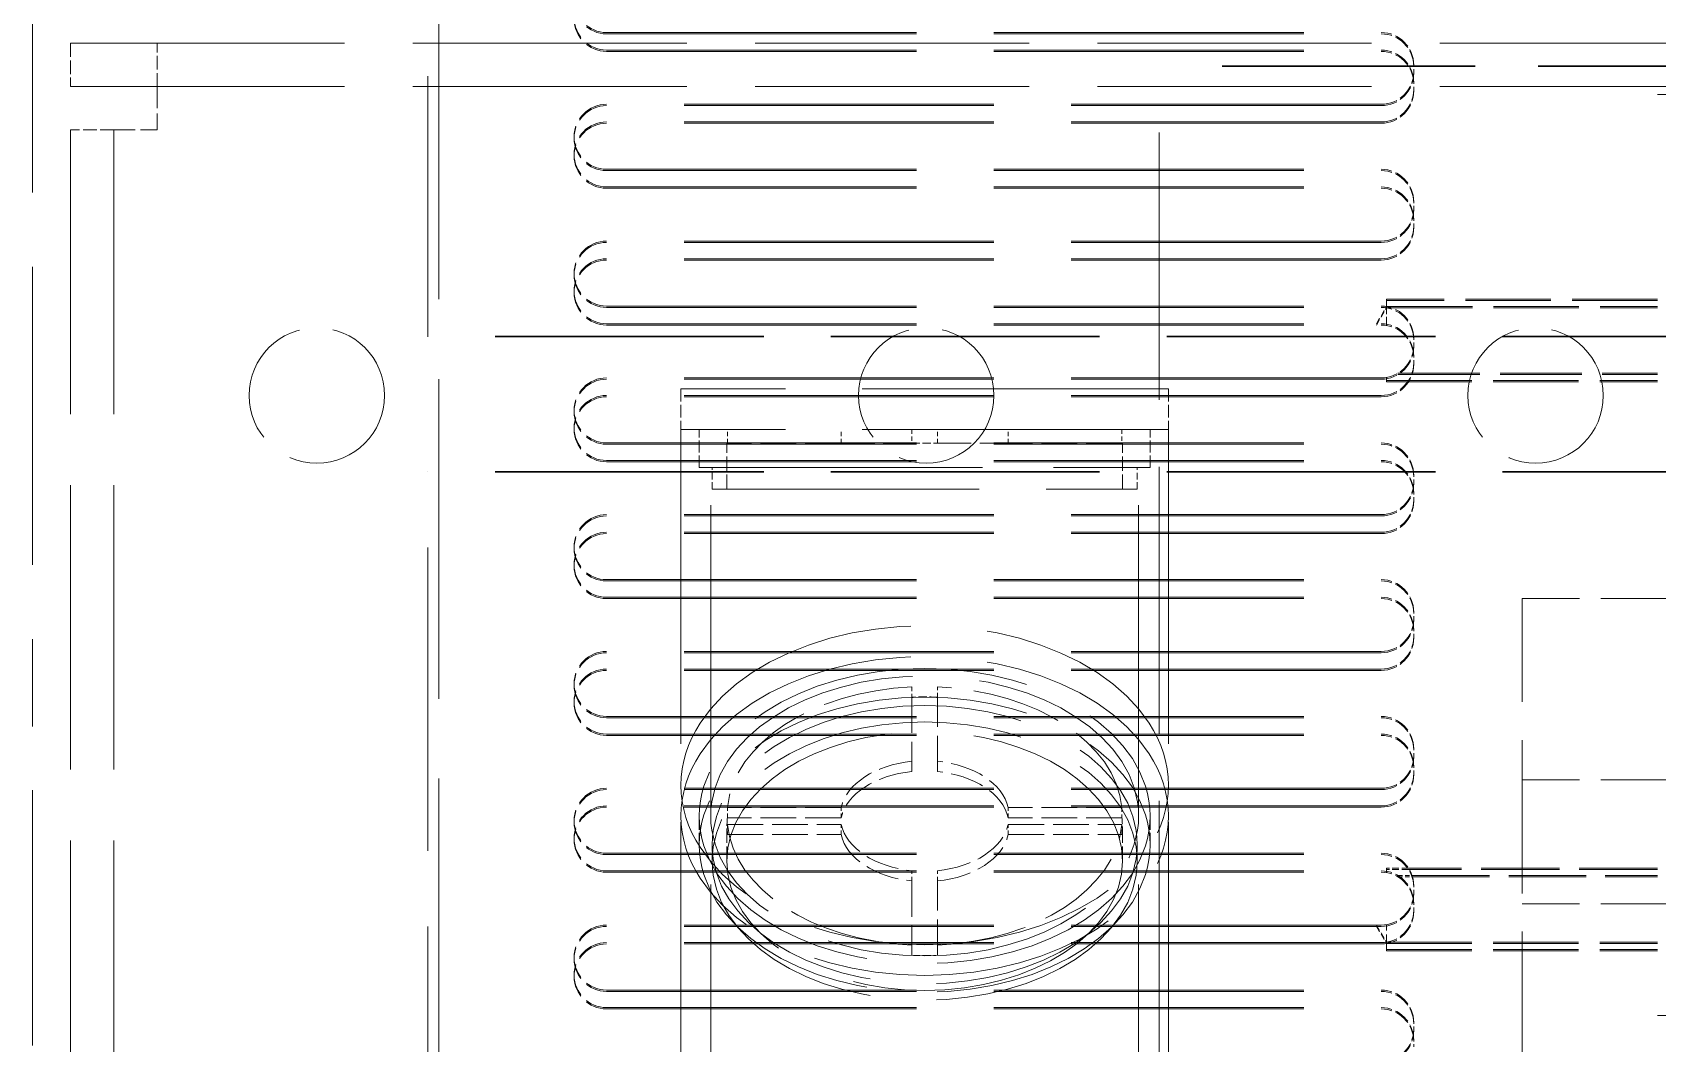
# Model space of a CAD drawing. Header units: millimetres. Extents: x 0 to 5945, y 0 to 4205.
# Drawn here: x 1811.3 to 1871.3, y 2455.5 to 2492.9 of the extents above; entities that cross this region are included whole.
import ezdxf

# ---------------------------------------------------------------- set-up
doc = ezdxf.new("R2010")
doc.units = ezdxf.units.MM
doc.header["$LTSCALE"] = 5
doc.linetypes.add('DASHED', pattern=[0.2067, 0.1654, -0.0413])
doc.layers.add('가려진 것(ISO)', color=2, linetype='DASHED', lineweight=18)

msp = doc.modelspace()

# ---------------------------------------------------------------- linework, layer by layer
at = {"layer": '가려진 것(ISO)', "ltscale": 13.304306}
msp.add_line((1811.276, 2690.457), (1811.276, 2470.457), dxfattribs=at)
at = {"layer": '가려진 것(ISO)', "ltscale": 11.610933}
msp.add_line((1825.876, 2481.645), (1825.876, 2517.645), dxfattribs=at)
at = {"layer": '가려진 것(ISO)', "ltscale": 14.271892}
msp.add_line((1826.276, 2453.507), (1826.276, 2512.507), dxfattribs=at)
at = {"layer": '가려진 것(ISO)', "ltscale": 12.230286}
for p, q in [((1812.676, 2492.457), (1875.876, 2492.457)), ((1812.676, 2490.857), (1875.876, 2490.857))]:
    msp.add_line(p, q, dxfattribs=at)
at = {"layer": '가려진 것(ISO)', "ltscale": 0.609403}
for p, q in [((1812.676, 2492.457), (1812.676, 2490.857)), ((1815.876, 2490.857), (1815.876, 2492.457)), ((1814.276, 2489.257), (1812.676, 2489.257))]:
    msp.add_line(p, q, dxfattribs=at)
at = {"layer": '가려진 것(ISO)', "ltscale": 13.836478}
for p, q in [((1832.476, 2492.856), (1861.076, 2492.856)), ((1832.476, 2492.807), (1861.076, 2492.807)), ((1832.476, 2492.206), (1861.076, 2492.206)), ((1832.476, 2492.157), (1861.076, 2492.157)), ((1861.076, 2490.206), (1832.476, 2490.206)), ((1861.076, 2490.157), (1832.476, 2490.157)), ((1861.076, 2489.556), (1832.476, 2489.556)), ((1861.076, 2489.507), (1832.476, 2489.507)), ((1832.476, 2487.806), (1861.076, 2487.806)), ((1832.476, 2487.757), (1861.076, 2487.757)), ((1832.476, 2487.156), (1861.076, 2487.156)), ((1832.476, 2487.107), (1861.076, 2487.107)), ((1861.076, 2485.156), (1832.476, 2485.156)), ((1861.076, 2485.107), (1832.476, 2485.107)), ((1861.076, 2484.506), (1832.476, 2484.506)), ((1861.076, 2484.457), (1832.476, 2484.457)), ((1832.476, 2482.756), (1861.076, 2482.756)), ((1832.476, 2482.707), (1861.076, 2482.707)), ((1832.476, 2482.106), (1861.076, 2482.106)), ((1832.476, 2482.057), (1861.076, 2482.057)), ((1861.076, 2480.106), (1832.476, 2480.106)), ((1861.076, 2480.057), (1832.476, 2480.057)), ((1861.076, 2479.456), (1832.476, 2479.456)), ((1861.076, 2479.407), (1832.476, 2479.407)), ((1832.476, 2477.706), (1861.076, 2477.706)), ((1832.476, 2477.657), (1861.076, 2477.657)), ((1832.476, 2477.056), (1861.076, 2477.056)), ((1832.476, 2477.007), (1861.076, 2477.007)), ((1861.076, 2475.056), (1832.476, 2475.056)), ((1861.076, 2475.007), (1832.476, 2475.007)), ((1861.076, 2474.406), (1832.476, 2474.406)), ((1861.076, 2474.357), (1832.476, 2474.357)), ((1832.476, 2472.656), (1861.076, 2472.656)), ((1832.476, 2472.607), (1861.076, 2472.607)), ((1832.476, 2472.006), (1861.076, 2472.006)), ((1832.476, 2471.957), (1861.076, 2471.957)), ((1861.076, 2470.006), (1832.476, 2470.006)), ((1861.076, 2469.957), (1832.476, 2469.957)), ((1861.076, 2469.356), (1832.476, 2469.356)), ((1861.076, 2469.307), (1832.476, 2469.307)), ((1832.476, 2467.606), (1861.076, 2467.606)), ((1832.476, 2467.557), (1861.076, 2467.557)), ((1832.476, 2466.956), (1861.076, 2466.956)), ((1832.476, 2466.907), (1861.076, 2466.907)), ((1861.076, 2464.956), (1832.476, 2464.956)), ((1861.076, 2464.907), (1832.476, 2464.907)), ((1861.076, 2464.306), (1832.476, 2464.306)), ((1861.076, 2464.257), (1832.476, 2464.257)), ((1832.476, 2462.556), (1861.076, 2462.556)), ((1832.476, 2462.507), (1861.076, 2462.507)), ((1832.476, 2461.906), (1861.076, 2461.906)), ((1832.476, 2461.857), (1861.076, 2461.857)), ((1861.076, 2459.906), (1832.476, 2459.906)), ((1861.076, 2459.857), (1832.476, 2459.857)), ((1861.076, 2459.256), (1832.476, 2459.256)), ((1861.076, 2459.207), (1832.476, 2459.207)), ((1832.476, 2457.506), (1861.076, 2457.506)), ((1832.476, 2457.457), (1861.076, 2457.457)), ((1832.476, 2456.856), (1861.076, 2456.856)), ((1832.476, 2456.807), (1861.076, 2456.807))]:
    msp.add_line(p, q, dxfattribs=at)
at = {"layer": '가려진 것(ISO)', "ltscale": 11.288502}
for p, q in [((1887.876, 2491.624), (1852.876, 2491.624)), ((1887.876, 2491.618), (1852.876, 2491.618)), ((1887.876, 2491.618), (1852.876, 2491.618)), ((1887.876, 2491.612), (1852.876, 2491.612)), ((1887.876, 2491.611), (1852.876, 2491.611)), ((1887.876, 2491.605), (1852.876, 2491.605)), ((1887.876, 2491.605), (1852.876, 2491.605)), ((1887.876, 2491.599), (1852.876, 2491.599))]:
    msp.add_line(p, q, dxfattribs=at)
at = {"layer": '가려진 것(ISO)', "ltscale": 11.933301}
msp.add_line((1852.876, 2454.625), (1852.876, 2491.624), dxfattribs=at)
at = {"layer": '가려진 것(ISO)', "ltscale": 0.095135}
for p, q in [((1862.276, 2491.406), (1862.276, 2491.656)), ((1862.276, 2490.756), (1862.276, 2491.006)), ((1862.276, 2486.356), (1862.276, 2486.606)), ((1862.276, 2485.706), (1862.276, 2485.956)), ((1862.276, 2481.306), (1862.276, 2481.556)), ((1862.276, 2480.656), (1862.276, 2480.906)), ((1862.276, 2476.256), (1862.276, 2476.506)), ((1862.276, 2475.606), (1862.276, 2475.856)), ((1862.276, 2471.206), (1862.276, 2471.456)), ((1862.276, 2470.556), (1862.276, 2470.806)), ((1862.276, 2466.156), (1862.276, 2466.406)), ((1862.276, 2465.506), (1862.276, 2465.756)), ((1862.276, 2461.106), (1862.276, 2461.356)), ((1862.276, 2460.456), (1862.276, 2460.706)), ((1862.276, 2456.056), (1862.276, 2456.306)), ((1862.276, 2455.406), (1862.276, 2455.656))]:
    msp.add_line(p, q, dxfattribs=at)
at = {"layer": '가려진 것(ISO)', "ltscale": 0.018678}
for p, q in [((1862.276, 2491.357), (1862.276, 2491.406)), ((1862.276, 2490.707), (1862.276, 2490.756)), ((1862.276, 2486.307), (1862.276, 2486.356)), ((1862.276, 2485.657), (1862.276, 2485.706)), ((1862.276, 2481.257), (1862.276, 2481.306)), ((1862.276, 2480.607), (1862.276, 2480.656)), ((1862.276, 2476.207), (1862.276, 2476.256)), ((1862.276, 2475.557), (1862.276, 2475.606)), ((1862.276, 2471.157), (1862.276, 2471.206)), ((1862.276, 2470.507), (1862.276, 2470.556)), ((1862.276, 2466.107), (1862.276, 2466.156)), ((1862.276, 2465.457), (1862.276, 2465.506)), ((1862.276, 2461.057), (1862.276, 2461.106)), ((1862.276, 2460.407), (1862.276, 2460.456)), ((1862.276, 2456.007), (1862.276, 2456.056))]:
    msp.add_line(p, q, dxfattribs=at)
at = {"layer": '가려진 것(ISO)', "ltscale": 0.957305}
for p in [(1815.876, 2490.857), (1814.276, 2489.257)]:
    msp.add_line(p, (1815.876, 2489.257), dxfattribs=at)
at = {"layer": '가려진 것(ISO)', "ltscale": 1.904597}
for p, q in [((1876.276, 2490.565), (1871.276, 2490.565)), ((1876.276, 2490.564), (1871.276, 2490.564)), ((1876.276, 2456.564), (1871.276, 2456.564)), ((1876.276, 2456.564), (1871.276, 2456.564))]:
    msp.add_line(p, q, dxfattribs=at)
at = {"layer": '가려진 것(ISO)', "ltscale": 12.689198}
for p, q in [((1812.676, 2489.257), (1812.676, 2397.457)), ((1814.276, 2489.257), (1814.276, 2397.457))]:
    msp.add_line(p, q, dxfattribs=at)
at = {"layer": '가려진 것(ISO)', "ltscale": 3.809293}
for p, q in [((1871.276, 2483.006), (1861.276, 2483.006)), ((1871.276, 2482.957), (1861.276, 2482.957)), ((1861.276, 2480.006), (1871.276, 2480.006)), ((1861.276, 2479.957), (1871.276, 2479.957)), ((1876.276, 2471.956), (1866.276, 2471.956)), ((1876.276, 2465.271), (1866.276, 2465.271)), ((1876.276, 2460.691), (1866.276, 2460.691)), ((1861.276, 2459.277), (1871.276, 2459.277)), ((1861.276, 2459.228), (1871.276, 2459.228)), ((1861.276, 2459.006), (1871.276, 2459.006)), ((1861.276, 2458.957), (1871.276, 2458.957))]:
    msp.add_line(p, q, dxfattribs=at)
at = {"layer": '가려진 것(ISO)', "ltscale": 0.345962}
msp.add_line((1861.276, 2482.74), (1861.276, 2483.006), dxfattribs=at)
at = {"layer": '가려진 것(ISO)', "ltscale": 0.27966}
for p, q in [((1860.898, 2482.106), (1861.276, 2482.736)), ((1860.898, 2482.057), (1861.276, 2482.687)), ((1860.898, 2459.906), (1861.276, 2459.277)), ((1860.898, 2459.857), (1861.276, 2459.228))]:
    msp.add_line(p, q, dxfattribs=at)
at = {"layer": '가려진 것(ISO)', "ltscale": 0.323218}
msp.add_line((1861.276, 2482.09), (1861.276, 2482.74), dxfattribs=at)
at = {"layer": '가려진 것(ISO)', "ltscale": 0.007847}
for p, q in [((1861.276, 2482.736), (1861.297, 2482.736)), ((1861.276, 2482.687), (1861.297, 2482.687))]:
    msp.add_line(p, q, dxfattribs=at)
at = {"layer": '가려진 것(ISO)', "ltscale": 3.801346}
for p, q in [((1861.297, 2482.736), (1871.276, 2482.736)), ((1861.297, 2482.687), (1871.276, 2482.687))]:
    msp.add_line(p, q, dxfattribs=at)
at = {"layer": '가려진 것(ISO)', "ltscale": 11.998065}
for p, q in [((1887.876, 2481.645), (1825.876, 2481.645)), ((1887.876, 2481.626), (1825.876, 2481.626)), ((1887.876, 2476.645), (1825.876, 2476.645)), ((1887.876, 2476.626), (1825.876, 2476.626))]:
    msp.add_line(p, q, dxfattribs=at)
at = {"layer": '가려진 것(ISO)', "ltscale": 11.997988}
msp.add_line((1825.876, 2481.626), (1825.876, 2481.645), dxfattribs=at)
at = {"layer": '가려진 것(ISO)', "ltscale": 0.020442}
msp.add_line((1861.276, 2482.04), (1861.276, 2482.09), dxfattribs=at)
at = {"layer": '가려진 것(ISO)', "ltscale": 0.226869}
for p, q in [((1861.276, 2480.006), (1861.276, 2480.123)), ((1861.276, 2461.89), (1861.276, 2462.006))]:
    msp.add_line(p, q, dxfattribs=at)
at = {"layer": '가려진 것(ISO)', "ltscale": 0.146796}
for p, q in [((1861.276, 2479.957), (1861.276, 2480.006)), ((1861.276, 2458.957), (1861.276, 2459.006))]:
    msp.add_line(p, q, dxfattribs=at)
at = {"layer": '가려진 것(ISO)', "ltscale": 3.650614}
for p, q in [((1861.693, 2480.277), (1871.276, 2480.277)), ((1861.693, 2480.228), (1871.276, 2480.228))]:
    msp.add_line(p, q, dxfattribs=at)
at = {"layer": '가려진 것(ISO)', "ltscale": 13.678923}
for p, q in [((1853.218, 2479.701), (1835.218, 2479.701)), ((1853.218, 2478.201), (1835.218, 2478.201)), ((1853.218, 2478.201), (1835.218, 2478.201))]:
    msp.add_line(p, q, dxfattribs=at)
at = {"layer": '가려진 것(ISO)', "ltscale": 0.571309}
for p, q in [((1835.218, 2479.701), (1835.218, 2478.201)), ((1853.218, 2479.701), (1853.218, 2478.201))]:
    msp.add_line(p, q, dxfattribs=at)
at = {"layer": '가려진 것(ISO)', "ltscale": 14.029995}
for p, q in [((1835.218, 2478.201), (1835.218, 2449.201)), ((1853.218, 2478.201), (1853.218, 2449.201))]:
    msp.add_line(p, q, dxfattribs=at)
at = {"layer": '가려진 것(ISO)', "ltscale": 0.533215}
for p, q in [((1835.893, 2476.801), (1835.893, 2478.201)), ((1852.543, 2476.801), (1852.543, 2478.201)), ((1835.893, 2462.872), (1835.893, 2463.931)), ((1852.543, 2462.872), (1852.543, 2463.931))]:
    msp.add_line(p, q, dxfattribs=at)
at = {"layer": '가려진 것(ISO)', "ltscale": 13.546203}
for p, q in [((1836.318, 2450.201), (1836.318, 2478.201)), ((1852.118, 2450.201), (1852.118, 2478.201))]:
    msp.add_line(p, q, dxfattribs=at)
at = {"layer": '가려진 것(ISO)', "ltscale": 0.19037}
for p, q in [((1836.933, 2477.701), (1836.933, 2478.201)), ((1841.129, 2477.701), (1841.129, 2478.201)), ((1843.743, 2478.201), (1843.743, 2477.701)), ((1844.693, 2477.701), (1844.693, 2478.201)), ((1847.306, 2477.701), (1847.306, 2478.201)), ((1851.502, 2478.201), (1851.502, 2477.701)), ((1843.743, 2468.696), (1843.743, 2468.318)), ((1844.693, 2468.318), (1844.693, 2468.696)), ((1836.933, 2463.864), (1836.933, 2464.242)), ((1841.129, 2463.864), (1841.129, 2464.242)), ((1847.306, 2463.864), (1847.306, 2464.242)), ((1851.502, 2464.242), (1851.502, 2463.864)), ((1836.933, 2463.621), (1836.933, 2463.242)), ((1841.129, 2463.242), (1841.129, 2463.621)), ((1847.306, 2463.242), (1847.306, 2463.621)), ((1851.502, 2463.242), (1851.502, 2463.621)), ((1843.743, 2461.533), (1843.743, 2461.911)), ((1844.693, 2461.533), (1844.693, 2461.911))]:
    msp.add_line(p, q, dxfattribs=at)
at = {"layer": '가려진 것(ISO)', "ltscale": 0.180974}
for p, q in [((1836.918, 2477.701), (1836.933, 2477.701)), ((1851.502, 2477.701), (1851.518, 2477.701))]:
    msp.add_line(p, q, dxfattribs=at)
at = {"layer": '가려진 것(ISO)', "ltscale": 0.647497}
for p, q in [((1836.918, 2476.001), (1836.918, 2477.701)), ((1851.518, 2476.001), (1851.518, 2477.701)), ((1836.918, 2462.267), (1836.918, 2463.553)), ((1851.518, 2462.267), (1851.518, 2463.553))]:
    msp.add_line(p, q, dxfattribs=at)
at = {"layer": '가려진 것(ISO)', "ltscale": 1.598261}
for p, q in [((1841.129, 2477.701), (1836.933, 2477.701)), ((1851.502, 2477.701), (1847.306, 2477.701)), ((1843.743, 2468.318), (1843.743, 2465.573)), ((1844.693, 2465.573), (1844.693, 2468.318)), ((1841.129, 2464.242), (1836.933, 2464.242)), ((1851.502, 2464.242), (1847.306, 2464.242)), ((1841.129, 2463.864), (1836.933, 2463.864)), ((1836.933, 2463.621), (1841.129, 2463.621)), ((1851.502, 2463.864), (1847.306, 2463.864)), ((1847.306, 2463.621), (1851.502, 2463.621)), ((1836.933, 2463.242), (1841.129, 2463.242)), ((1847.306, 2463.242), (1851.502, 2463.242)), ((1843.743, 2461.533), (1843.743, 2458.788)), ((1844.693, 2458.788), (1844.693, 2461.533))]:
    msp.add_line(p, q, dxfattribs=at)
at = {"layer": '가려진 것(ISO)', "ltscale": 1.506531}
for p, q in [((1841.129, 2477.701), (1843.743, 2477.701)), ((1844.693, 2477.701), (1847.306, 2477.701))]:
    msp.add_line(p, q, dxfattribs=at)
at = {"layer": '가려진 것(ISO)', "ltscale": 0.362048}
msp.add_line((1843.743, 2477.701), (1844.693, 2477.701), dxfattribs=at)
at = {"layer": '가려진 것(ISO)', "ltscale": 12.653004}
msp.add_line((1835.893, 2476.801), (1852.543, 2476.801), dxfattribs=at)
at = {"layer": '가려진 것(ISO)', "ltscale": 0.304651}
for p, q in [((1836.368, 2476.001), (1836.368, 2476.801)), ((1852.068, 2476.001), (1852.068, 2476.801)), ((1836.368, 2462.267), (1836.368, 2462.872)), ((1852.068, 2462.267), (1852.068, 2462.872))]:
    msp.add_line(p, q, dxfattribs=at)
at = {"layer": '가려진 것(ISO)', "ltscale": 13.546073}
msp.add_line((1825.876, 2434.645), (1825.876, 2476.645), dxfattribs=at)
at = {"layer": '가려진 것(ISO)', "ltscale": 11.931061}
msp.add_line((1836.368, 2476.001), (1852.068, 2476.001), dxfattribs=at)
at = {"layer": '가려진 것(ISO)', "ltscale": 6.837456}
msp.add_line((1866.276, 2454.007), (1866.276, 2471.956), dxfattribs=at)
at = {"layer": '가려진 것(ISO)', "ltscale": 11.399102}
msp.add_line((1811.276, 2455.457), (1811.276, 2470.457), dxfattribs=at)
at = {"layer": '가려진 것(ISO)', "ltscale": 0.30797}
for p, q in [((1862.085, 2462.006), (1861.276, 2462.006)), ((1862.085, 2461.957), (1861.276, 2461.957))]:
    msp.add_line(p, q, dxfattribs=at)
at = {"layer": '가려진 것(ISO)', "ltscale": 0.05481}
msp.add_line((1861.276, 2461.84), (1861.276, 2461.89), dxfattribs=at)
at = {"layer": '가려진 것(ISO)', "ltscale": 3.501223}
for p, q in [((1871.276, 2462.006), (1862.085, 2462.006)), ((1871.276, 2461.957), (1862.085, 2461.957))]:
    msp.add_line(p, q, dxfattribs=at)
at = {"layer": '가려진 것(ISO)', "ltscale": 0.198699}
for p, q in [((1861.693, 2461.736), (1862.215, 2461.736)), ((1861.693, 2461.687), (1862.215, 2461.687))]:
    msp.add_line(p, q, dxfattribs=at)
at = {"layer": '가려진 것(ISO)', "ltscale": 3.451816}
for p, q in [((1862.215, 2461.736), (1871.276, 2461.736)), ((1862.215, 2461.687), (1871.276, 2461.687))]:
    msp.add_line(p, q, dxfattribs=at)
at = {"layer": '가려진 것(ISO)', "ltscale": 0.66928}
msp.add_line((1861.276, 2459.006), (1861.276, 2459.923), dxfattribs=at)
at = {"layer": '가려진 것(ISO)', "ltscale": 5.983681}
for centre in [(1821.776, 2479.457), (1844.276, 2479.457), (1866.776, 2479.457)]:
    msp.add_circle(centre, 2.5, dxfattribs=at)
at = {"layer": '가려진 것(ISO)', "ltscale": 1.436007}
for centre in [(1832.476, 2494.056), (1832.476, 2494.007), (1832.476, 2493.406), (1832.476, 2493.357), (1832.476, 2489.006), (1832.476, 2488.957), (1832.476, 2488.356), (1832.476, 2488.307), (1832.476, 2483.956), (1832.476, 2483.907), (1832.476, 2483.306), (1832.476, 2483.257), (1832.476, 2478.906), (1832.476, 2478.857), (1832.476, 2478.256), (1832.476, 2478.207), (1832.476, 2473.856), (1832.476, 2473.807), (1832.476, 2473.206), (1832.476, 2473.157), (1832.476, 2468.806), (1832.476, 2468.757), (1832.476, 2468.156), (1832.476, 2468.107), (1832.476, 2463.756), (1832.476, 2463.707), (1832.476, 2463.106), (1832.476, 2463.057), (1832.476, 2458.706), (1832.476, 2458.657), (1832.476, 2458.056), (1832.476, 2458.007)]:
    msp.add_arc(centre, 1.2, 90, 270, dxfattribs=at)
at = {"layer": '가려진 것(ISO)', "ltscale": 0.717954}
for centre, start, end in [((1861.076, 2491.656), 0, 90), ((1861.076, 2491.607), 0, 90), ((1861.076, 2491.006), 0, 90), ((1861.076, 2490.957), 0, 90), ((1861.076, 2491.406), 270, 0), ((1861.076, 2491.357), 270, 0), ((1861.076, 2490.756), 270, 0), ((1861.076, 2490.707), 270, 0), ((1861.076, 2486.606), 0, 90), ((1861.076, 2486.557), 0, 90), ((1861.076, 2485.956), 0, 90), ((1861.076, 2485.907), 0, 90), ((1861.076, 2486.356), 270, 0), ((1861.076, 2486.307), 270, 0), ((1861.076, 2485.706), 270, 0), ((1861.076, 2485.657), 270, 0), ((1861.076, 2481.556), 0, 90), ((1861.076, 2481.507), 0, 90), ((1861.076, 2480.906), 0, 90), ((1861.076, 2480.857), 0, 90), ((1861.076, 2481.306), 270, 0), ((1861.076, 2481.257), 270, 0), ((1861.076, 2480.656), 270, 0), ((1861.076, 2480.607), 270, 0), ((1861.076, 2476.506), 0, 90), ((1861.076, 2476.457), 0, 90), ((1861.076, 2475.856), 0, 90), ((1861.076, 2475.807), 0, 90), ((1861.076, 2476.256), 270, 0), ((1861.076, 2476.207), 270, 0), ((1861.076, 2475.606), 270, 0), ((1861.076, 2475.557), 270, 0), ((1861.076, 2471.456), 0, 90), ((1861.076, 2471.407), 0, 90), ((1861.076, 2470.806), 0, 90), ((1861.076, 2470.757), 0, 90), ((1861.076, 2471.206), 270, 0), ((1861.076, 2471.157), 270, 0), ((1861.076, 2470.556), 270, 0), ((1861.076, 2470.507), 270, 0), ((1861.076, 2466.406), 0, 90), ((1861.076, 2466.357), 0, 90), ((1861.076, 2465.756), 0, 90), ((1861.076, 2465.707), 0, 90), ((1861.076, 2466.156), 270, 0), ((1861.076, 2466.107), 270, 0), ((1861.076, 2465.506), 270, 0), ((1861.076, 2465.457), 270, 0), ((1861.076, 2461.356), 0, 90), ((1861.076, 2461.307), 0, 90), ((1861.076, 2460.706), 0, 90), ((1861.076, 2460.657), 0, 90), ((1861.076, 2461.106), 270, 0), ((1861.076, 2461.057), 270, 0), ((1861.076, 2460.456), 270, 0), ((1861.076, 2460.407), 270, 0), ((1861.076, 2456.306), 0, 90), ((1861.076, 2456.257), 0, 90), ((1861.076, 2455.656), 0, 90), ((1861.076, 2455.607), 0, 90), ((1861.076, 2456.056), 270, 0), ((1861.076, 2456.007), 270, 0)]:
    msp.add_arc(centre, 1.2, start, end, dxfattribs=at)
at = {"layer": '가려진 것(ISO)', "ltscale": 13.678923}
for centre in [(1844.218, 2465.066), (1844.218, 2463.931), (1844.218, 2463.931)]:
    msp.add_ellipse(centre, major_axis=(-9, 0), ratio=0.654093, dxfattribs=at)
at = {"layer": '가려진 것(ISO)', "ltscale": 12.653004}
for centre in [(1844.218, 2463.931), (1844.218, 2462.872)]:
    msp.add_ellipse(centre, major_axis=(8.325, 0), ratio=0.654093, dxfattribs=at)
at = {"layer": '가려진 것(ISO)', "ltscale": 12.007054}
msp.add_ellipse((1844.218, 2463.931), major_axis=(-7.9, 0), ratio=0.654093, dxfattribs=at)
at = {"layer": '가려진 것(ISO)', "ltscale": 4.005912}
for major_axis, start_param, end_param in [((-7.3, 0), 4.777503, 6.218071), ((7.3, 0), 0.065114, 1.505682), ((-7.3, 0), 0.065114, 1.505682), ((7.3, 0), 4.777503, 6.218071)]:
    msp.add_ellipse((1844.218, 2463.931), major_axis=major_axis, ratio=0.654093, start_param=start_param, end_param=end_param, dxfattribs=at)
at = {"layer": '가려진 것(ISO)', "ltscale": 11.931061}
for centre in [(1844.218, 2462.872), (1844.218, 2462.267)]:
    msp.add_ellipse(centre, major_axis=(7.85, 0), ratio=0.654093, dxfattribs=at)
at = {"layer": '가려진 것(ISO)', "ltscale": 0.362048}
for major_axis, start_param, end_param in [((-7.3, 0), 4.647274, 4.777503), ((-7.3, 0), 6.218071, 6.3483), ((7.3, 0), 6.218071, 6.3483), ((7.3, 0), 4.647274, 4.777503)]:
    msp.add_ellipse((1844.218, 2463.553), major_axis=major_axis, ratio=0.654093, start_param=start_param, end_param=end_param, dxfattribs=at)
at = {"layer": '가려진 것(ISO)', "ltscale": 14.793502}
msp.add_ellipse((1844.218, 2462.267), major_axis=(7.3, 0), ratio=0.654093, dxfattribs=at)
at = {"layer": '가려진 것(ISO)', "ltscale": 1.506531}
for centre, major_axis, start_param, end_param in [((1844.218, 2463.931), (-3.125, 0), 4.86498, 6.130594), ((1844.218, 2463.553), (-3.125, 0), 4.86498, 6.130594), ((1844.218, 2463.931), (3.125, 0), 0.152591, 1.418205), ((1844.218, 2463.553), (3.125, 0), 0.152591, 1.418205), ((1844.218, 2463.931), (-3.125, 0), 0.152591, 1.418205), ((1844.218, 2463.931), (3.125, 0), 4.86498, 6.130594), ((1844.218, 2463.553), (-3.125, 0), 0.152591, 1.418205), ((1844.218, 2463.553), (3.125, 0), 4.86498, 6.130594)]:
    msp.add_ellipse(centre, major_axis=major_axis, ratio=0.654093, start_param=start_param, end_param=end_param, dxfattribs=at)

doc.saveas('drawing.dxf')
